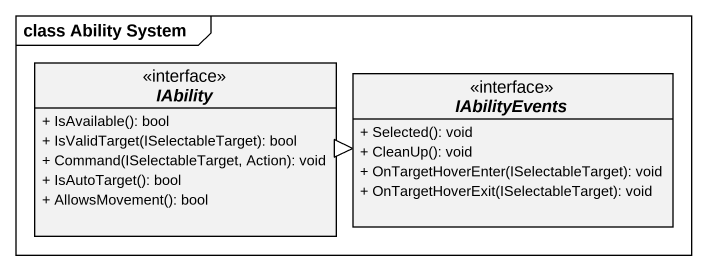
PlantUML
@startuml
mainframe class Ability System
hide circle
hide empty members
skinparam classAttributeIconSize 0
interface IAbility {
  + IsAvailable(): bool
  + IsValidTarget(ISelectableTarget): bool
  + Command(ISelectableTarget, Action): void
  + IsAutoTarget(): bool
  + AllowsMovement(): bool
}
interface IAbilityEvents {
  + Selected(): void
  + CleanUp(): void
  + OnTargetHoverEnter(ISelectableTarget): void
  + OnTargetHoverExit(ISelectableTarget): void
}
IAbility -right-|> IAbilityEvents
@enduml
